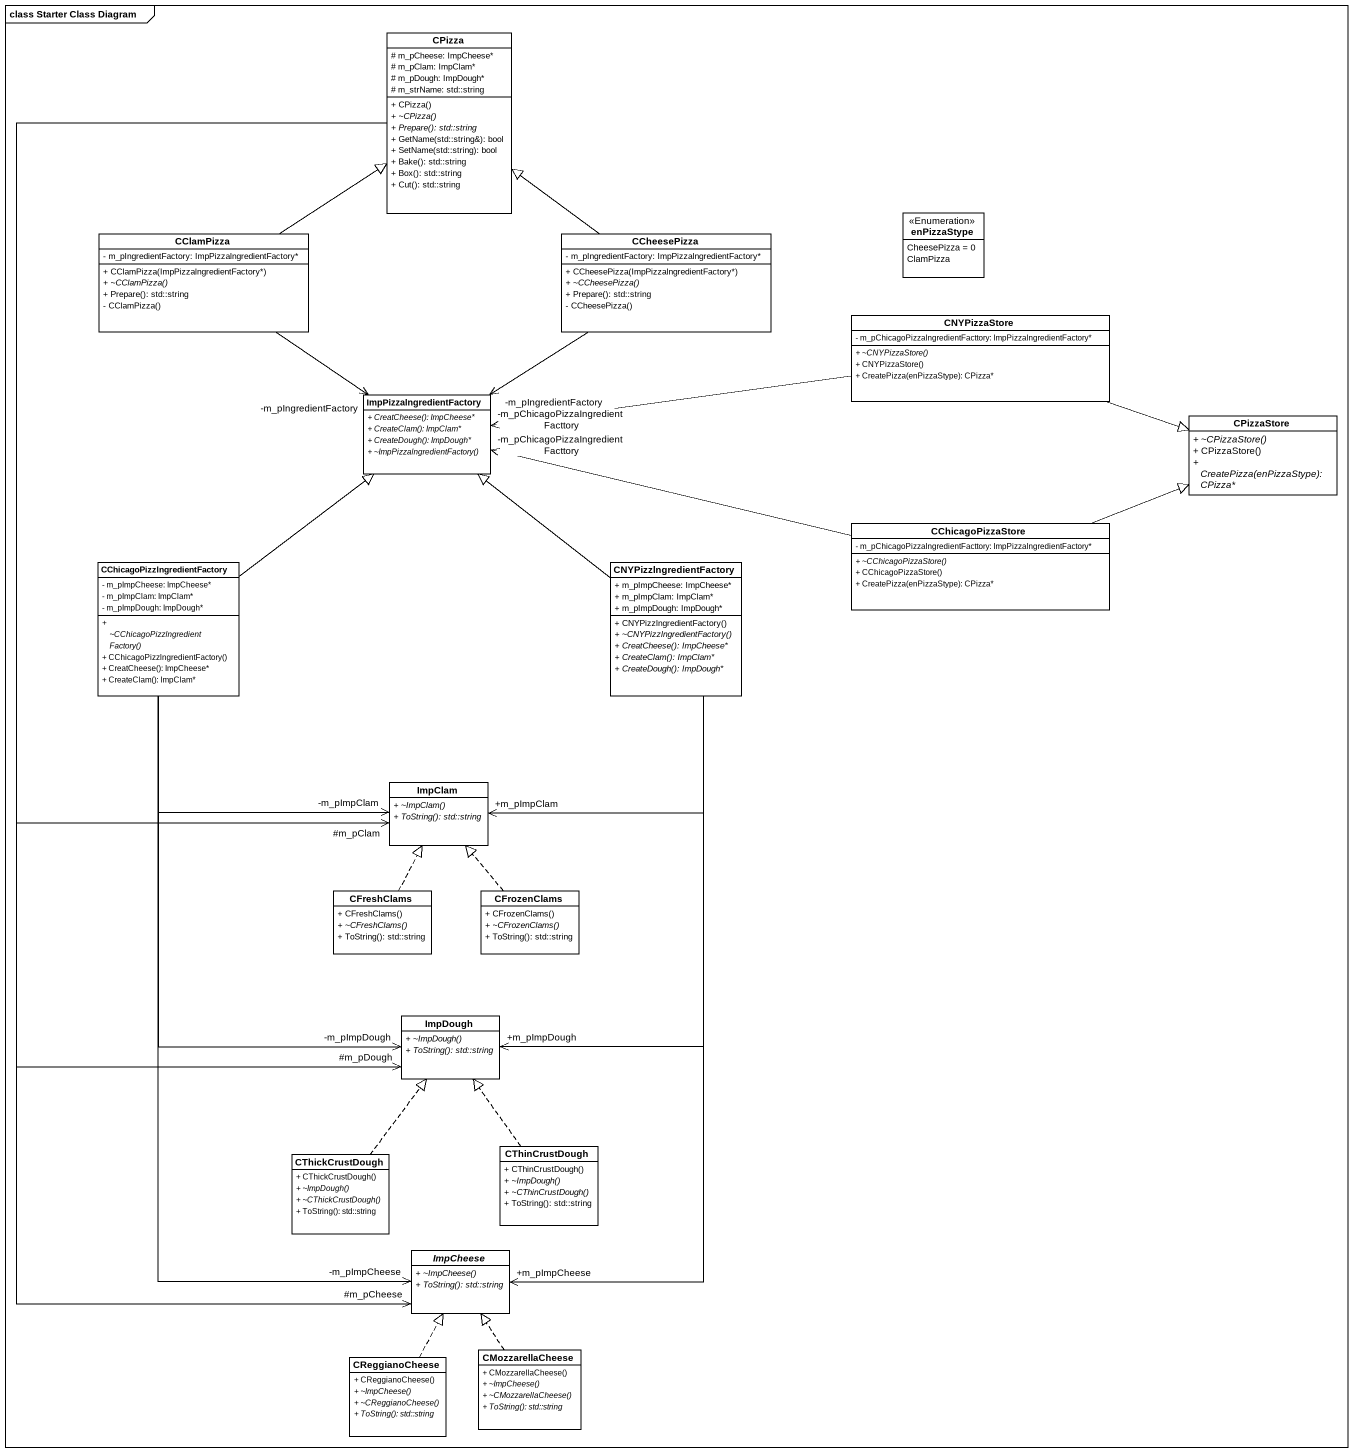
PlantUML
@startuml
mainframe class Starter Class Diagram
hide circle
hide empty members
skinparam classAttributeIconSize 0
class CPizza {
  # m_pCheese: ImpCheese*
  # m_pClam: ImpClam*
  # m_pDough: ImpDough*
  # m_strName: std::string
  + CPizza()
  {abstract} + ~CPizza()
  {abstract} + Prepare(): std::string
  + GetName(std::string&): bool
  + SetName(std::string): bool
  + Bake(): std::string
  + Box(): std::string
  + Cut(): std::string
}
enum enPizzaStype <<Enumeration>> {
  CheesePizza = 0
  ClamPizza
}
class CClamPizza {
  - m_pIngredientFactory: ImpPizzalngredientFactory*
  + CClamPizza(ImpPizzalngredientFactory*)
  {abstract} + ~CClamPizza()
  + Prepare(): std::string
  - CClamPizza()
}
class CCheesePizza {
  - m_pIngredientFactory: ImpPizzalngredientFactory*
  + CCheesePizza(ImpPizzalngredientFactory*)
  {abstract} + ~CCheesePizza()
  + Prepare(): std::string
  - CCheesePizza()
}
class CNYPizzaStore {
  - m_pChicagoPizzaIngredientFacttory: ImpPizzalngredientFactory*
  {abstract} + ~CNYPizzaStore()
  + CNYPizzaStore()
  + CreatePizza(enPizzaStype): CPizza*
}
class ImpPizzalngredientFactory {
  {abstract} + CreatCheese(): ImpCheese*
  {abstract} + CreateClam(): ImpClam*
  {abstract} + CreateDough(): ImpDough*
  {abstract} + ~ImpPizzalngredientFactory()
}
class CPizzaStore {
  {abstract} + ~CPizzaStore()
  + CPizzaStore()
  {abstract} + CreatePizza(enPizzaStype): CPizza*
}
class CChicagoPizzaStore {
  - m_pChicagoPizzaIngredientFacttory: ImpPizzalngredientFactory*
  {abstract} + ~CChicagoPizzaStore()
  + CChicagoPizzaStore()
  + CreatePizza(enPizzaStype): CPizza*
}
class "CChicagoPizzlngredientFactory" as CChicagoPizzlngredientFactor {
  - m_pImpCheese: ImpCheese*
  - m_pImpClam: ImpClam*
  - m_pImpDough: ImpDough*
  {abstract} + ~CChicagoPizzlngredientFactory()
  + CChicagoPizzlngredientFactory()
  + CreatCheese(): ImpCheese*
  + CreateClam(): ImpClam*
}
class CNYPizzlngredientFactory {
  + m_pImpCheese: ImpCheese*
  + m_pImpClam: ImpClam*
  + m_pImpDough: ImpDough*
  + CNYPizzlngredientFactory()
  {abstract} + ~CNYPizzlngredientFactory()
  {abstract} + CreatCheese(): ImpCheese*
  {abstract} + CreateClam(): ImpClam*
  {abstract} + CreateDough(): ImpDough*
}
class ImpClam {
  {abstract} + ~ImpClam()
  {abstract} + ToString(): std::string
}
class CFreshClams {
  + CFreshClams()
  {abstract} + ~CFreshClams()
  + ToString(): std::string
}
class CFrozenClams {
  + CFrozenClams()
  {abstract} + ~CFrozenClams()
  + ToString(): std::string
}
class ImpDough {
  {abstract} + ~ImpDough()
  {abstract} + ToString(): std::string
}
class CThickCrustDough {
  + CThickCrustDough()
  {abstract} + ~ImpDough()
  {abstract} + ~CThickCrustDough()
  + ToString(): std::string
}
class CThinCrustDough {
  + CThinCrustDough()
  {abstract} + ~ImpDough()
  {abstract} + ~CThinCrustDough()
  + ToString(): std::string
}
abstract class ImpCheese {
  {abstract} + ~ImpCheese()
  {abstract} + ToString(): std::string
}
class CReggianoCheese {
  + CReggianoCheese()
  {abstract} + ~ImpCheese()
  {abstract} + ~CReggianoCheese()
  {abstract} + ToString(): std::string
}
class CMozzarellaCheese {
  + CMozzarellaCheese()
  {abstract} + ~ImpCheese()
  {abstract} + ~CMozzarellaCheese()
  {abstract} + ToString(): std::string
}
CPizza --> "#m_pClam" ImpClam
CPizza --> "#m_pDough" ImpDough
CPizza --> "#m_pCheese" ImpCheese
CClamPizza -up-|> CPizza
CClamPizza --> "-m_pIngredientFactory" ImpPizzalngredientFactory
CCheesePizza -up-|> CPizza
CCheesePizza --> "-m_pIngredientFactory" ImpPizzalngredientFactory
CNYPizzaStore -left-> "-m_pChicagoPizzaIngredientFacttory" ImpPizzalngredientFactory
CNYPizzaStore -right-|> CPizzaStore
CChicagoPizzaStore -left-> "-m_pChicagoPizzaIngredientFacttory" ImpPizzalngredientFactory
CChicagoPizzaStore -right-|> CPizzaStore
CChicagoPizzlngredientFactor -up-|> ImpPizzalngredientFactory
CChicagoPizzlngredientFactor --> "-m_pImpClam" ImpClam
CChicagoPizzlngredientFactor --> "-m_pImpDough" ImpDough
CChicagoPizzlngredientFactor --> "-m_pImpCheese" ImpCheese
CNYPizzlngredientFactory -up-|> ImpPizzalngredientFactory
CNYPizzlngredientFactory --> "+m_pImpClam" ImpClam
CNYPizzlngredientFactory --> "+m_pImpDough" ImpDough
CNYPizzlngredientFactory --> "+m_pImpCheese" ImpCheese
CFreshClams .up.|> ImpClam
CFrozenClams .up.|> ImpClam
CThickCrustDough .up.|> ImpDough
CThinCrustDough .up.|> ImpDough
CReggianoCheese .up.|> ImpCheese
CMozzarellaCheese .up.|> ImpCheese
@enduml
